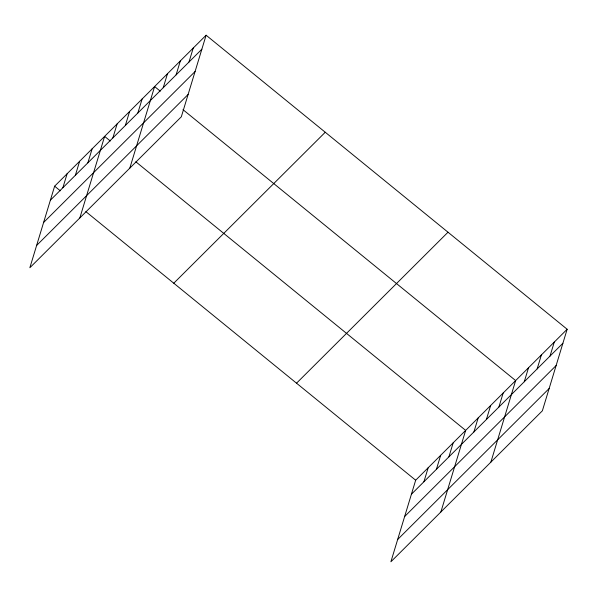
<?xml version="1.0" encoding="UTF-8"?>
<svg xmlns="http://www.w3.org/2000/svg" width="597" height="597" viewBox="0 0 597 597"><rect width="100%" height="100%" fill="white"/><g stroke="black" fill="none" stroke-linecap="round" stroke-linejoin="round"><path stroke-width="0.9" d="M206.107 35.216L54.633 186.189L29.85 267.747L181.331 116.781L206.107 35.216L567.15 329.253L542.367 410.811L390.893 561.784L415.669 480.219L567.15 329.253M62.872 187.734L67.125 173.734M75.371 175.279L79.625 161.28M87.871 162.824L92.125 148.825M79.841 217.927L104.617 136.37L110.288 140.989M112.863 137.914L117.116 123.915M125.355 125.46L129.609 111.46M137.855 113.005L142.108 99.005M129.825 168.108L154.608 86.55L160.28 91.169M163.227 87.714L167.481 73.715M176.1 74.879L180.354 60.879M188.98 62.051L193.234 48.051M423.915 481.764L428.168 467.764M436.414 469.309L440.668 455.31M448.907 456.854L453.16 442.855M440.877 511.965L465.66 430.4L135.825 161.78M473.906 431.944L478.16 417.945M486.398 419.49L490.652 405.49M498.898 407.035L503.152 393.035M490.868 462.145L515.644 380.58L182.973 109.647M524.27 381.752L528.524 367.745M537.143 368.916L541.397 354.916M550.024 356.081L554.277 342.081M50.379 200.189L201.853 49.215M43.603 222.48L195.085 71.513M36.626 245.457L188.1 94.483M173.772 283.217L325.253 132.25M296.53 383.192L448.004 232.218M411.415 494.219L562.896 343.253M404.647 516.517L556.12 365.543M397.669 539.487L549.143 388.52M54.633 186.189L60.304 190.809M85.834 211.599L415.669 480.219"/></g></svg>
